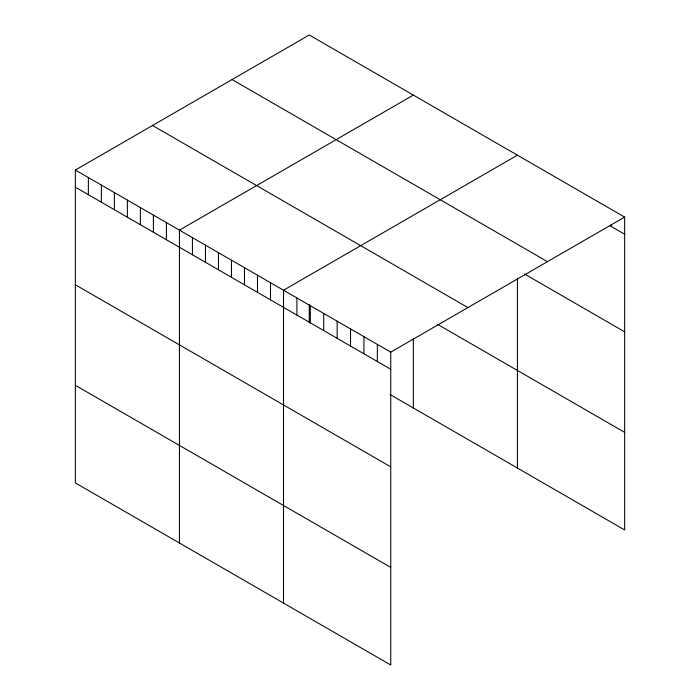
<?xml version="1.0" encoding="UTF-8"?>
<svg xmlns="http://www.w3.org/2000/svg" width="700" height="700" viewBox="0 0 700 700"><rect width="100%" height="100%" fill="white"/><g stroke="black" fill="none" stroke-linecap="round" stroke-linejoin="round"><path stroke-width="1.05" d="M75.346 170.048L390.749 352.144L390.749 665L75.346 482.904L75.346 170.048L309.251 35L624.654 217.096L624.654 529.952L390.101 394.537M413.341 95.095L179.428 230.142L179.428 542.999M517.423 155.181L283.509 290.229L283.509 603.085M390.749 352.144L624.654 217.096M609.464 225.453L624.654 234.22M232.068 79.564L547.47 261.66M524.571 274.033L624.654 331.817M152.53 125.484L467.933 307.58M437.5 324.31L624.654 432.364M75.346 187.171L390.749 369.267M75.346 284.769L390.749 466.865M75.346 385.315L390.749 567.411M611.249 224.341L611.249 226.485M517.423 278.276L517.423 468.037M413.341 338.546L413.341 407.951M377.344 344.409L377.344 361.533M363.939 336.665L363.939 353.789M350.534 328.93L350.534 346.054M337.129 321.186L337.129 338.31M323.724 313.451L323.724 330.575M310.319 305.707L310.319 322.831M309.251 304.483L309.251 322.919M296.914 297.973L296.914 315.096M270.498 282.721L270.498 299.845M257.486 275.205L257.486 292.338M244.475 267.697L244.475 284.821M231.464 260.181L231.464 277.314M218.452 252.674L218.452 269.797M205.45 245.166L205.45 262.29M192.439 237.65L192.439 254.774M166.416 222.626L166.416 239.75M153.405 215.119L153.405 232.243M140.394 207.602L140.394 224.735M127.383 200.095L127.383 217.219M114.371 192.579L114.371 209.711M101.36 185.071L101.36 202.195M88.358 177.555L88.358 194.688"/></g></svg>
